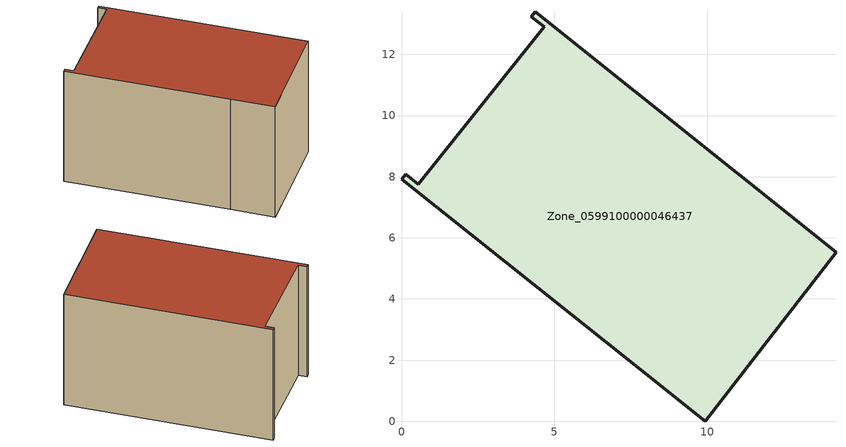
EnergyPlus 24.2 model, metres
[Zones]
Zone_0599100000046437
 floor ground (C_G): 4.67,12.9 4.25,13.24 4.38,13.4 14.21,5.54 9.93,0 7.83,1.69 0,7.92 0.13,8.09 0.55,7.75 z0.48
 wall outside (C_F): 14.21,5.54 4.38,13.4 4.25,13.24 4.67,12.9 0.55,7.75 0.13,8.09 0,7.92 7.83,1.69 9.93,0 14.21,5.54 z0.48:8.13
 roof outside (C_R): 7.83,1.69 9.93,0 14.21,5.54 4.38,13.4 4.25,13.24 4.67,12.9 0.55,7.75 0.13,8.09 0,7.92 z8.13
[BUILDING]
Pand.0599100000046437: North Axis=0; Terrain=City; Loads Convergence Tolerance Value=0.04; Temperature Convergence Tolerance Value=0.4; Solar Distribution=FullExterior; Maximum Number of Warmup Days=25; Minimum Number of Warmup Days=1
[Site:Location]
Rotterdam.The.Hague.AP_ZH_NLD Design_Conditions: Latitude=51.96; Longitude=4.45; Time Zone=1; Elevation=-4.5
[SITE:GROUNDTEMPERATURE:BUILDINGSURFACE]
18, 18, 18, 18, 18, 18, 18, 18, 18, 18, 18, 18
[MATERIAL] Thermal Absorptance=0.9; Solar Absorptance=0.7; Visible Absorptance=0.7
Name | Roughness | Thickness | Conductivity | Density | Specific Heat
G.TI.1965-1974 | MediumSmooth | 0.15 | 0.882353 | 540 | 1210
F.TI.1965-1974 | Rough | 0.3 | 0.697674 | 1920 | 840
R.TI.1965-1974 | MediumRough | 0.2 | 0.232558 | 1500 | 1000
[CONSTRUCTION]
C_G: G.TI.1965-1974
C_F: F.TI.1965-1974
C_R: R.TI.1965-1974
[ZONE]
Zone_0599100000046437: Type=1; Multiplier=1; Ceiling Height=Autocalculate; Volume=Autocalculate; Floor Area=autocalculate; Part of Total Floor Area=Yes
[ZONEINFILTRATION:DESIGNFLOWRATE]
Infil_Zone_0599100000046437: Zone or ZoneList or Space or SpaceList=Zone_0599100000046437; Schedule=AlwaysOn; Design Flow Rate Calculation Method=Flow/Area; Flow Rate per Floor Area=0.003; Constant Term Coefficient=1; Temperature Term Coefficient=0; Velocity Term Coefficient=0; Velocity Squared Term Coefficient=0
[HVACTEMPLATE:ZONE:IDEALLOADSAIRSYSTEM]
Zone_0599100000046437: Maximum Heating Supply Air Temperature=50; Minimum Cooling Supply Air Temperature=13; Maximum Heating Supply Air Humidity Ratio=0.0156; Minimum Cooling Supply Air Humidity Ratio=0.0077; Heating Limit=NoLimit; Cooling Limit=NoLimit; Dehumidification Control Type=ConstantSensibleHeatRatio; Cooling Sensible Heat Ratio=0.7; Dehumidification Setpoint=60; Humidification Control Type=None; Humidification Setpoint=30; Outdoor Air Method=None; Outdoor Air Flow Rate per Person=0.00944; Outdoor Air Flow Rate per Zone Floor Area=0; Outdoor Air Flow Rate per Zone=0; Demand Controlled Ventilation Type=None; Outdoor Air Economizer Type=NoEconomizer; Heat Recovery Type=None; Sensible Heat Recovery Effectiveness=0.7; Latent Heat Recovery Effectiveness=0.65
[ZONECONTROL:THERMOSTAT]
ThermostatControl_Zone_0599100000046437: Zone or ZoneList=Zone_0599100000046437; Control Type Schedule=DualSetpointControlType; Control 1=Thermostat_Zone_0599100000046437; Temperature Difference Between Cutout And Setpoint=0
[THERMOSTATSETPOINT:DUALSETPOINT]
Thermostat_Zone_0599100000046437: Heating Setpoint Temperature Schedule=HeatingSetpoint_Zone_0599100000046437; Cooling Setpoint Temperature Schedule=CoolingSetpoint_Zone_0599100000046437
[SCHEDULE:COMPACT]
HeatingSetpoint_Zone_0599100000046437: Through: 12/31, For: AllDays, Until: 24:00, 21
CoolingSetpoint_Zone_0599100000046437: Through: 12/31, For: AllDays, Until: 24:00, 24
DualSetpointControlType: Through: 12/31, For: AllDays, Until: 24:00, 4
AlwaysOn: Through: 12/31, For: AllDays, Until: 24:00, 1
